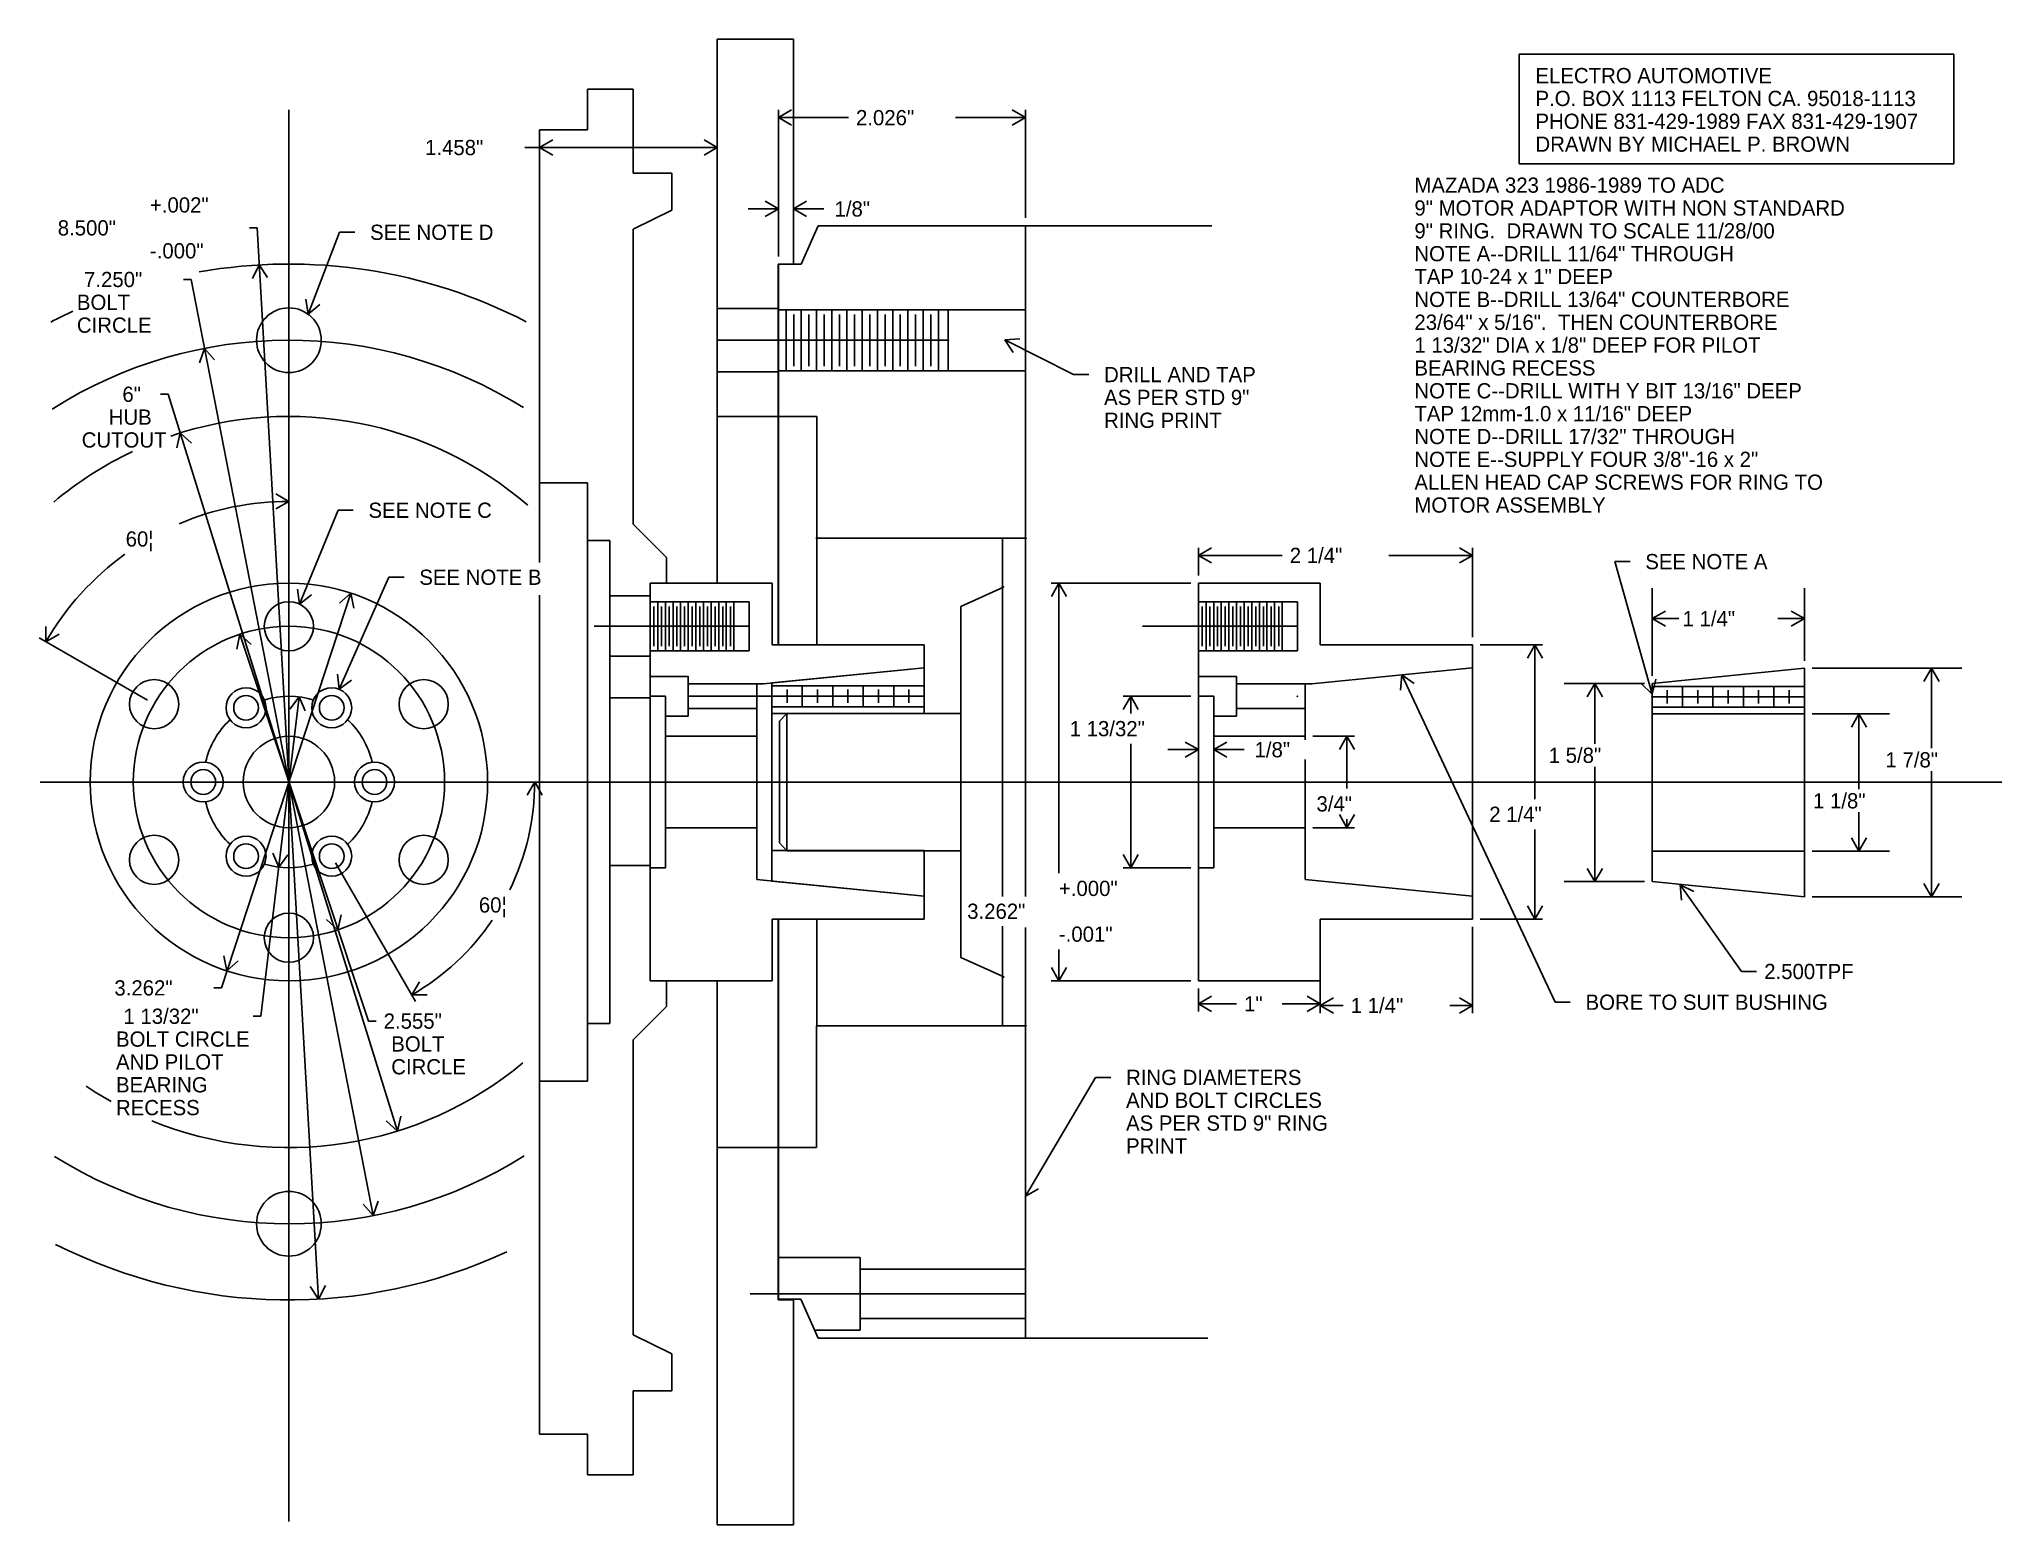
# Model space of a CAD drawing. Extents: x 0.9 to 17, y 0.4 to 12.6.
import ezdxf

# ---------------------------------------------------------------- set-up
doc = ezdxf.new("R2010")
doc.units = 0

msp = doc.modelspace()

# ---------------------------------------------------------------- linework, layer by layer
at = {"layer": 'ADC9', "color": 7, "linetype": 'CONTINUOUS'}
for p, q in [((8.982107, 6.475505), (8.982107, 11.040505)), ((8.982107, 11.040505), (10.512015, 11.040505)), ((8.79543, 5.53683), (8.79543, 8.475501)), ((8.986555, 8.475501), (8.795555, 8.475501)), ((8.45343, 7.915505), (8.802187, 8.074534)), ((8.45343, 6.475505), (8.45343, 7.915505)), ((7.025418, 7.036795), (6.96543, 6.975505)), ((6.96543, 6.475505), (6.96543, 6.975505)), ((7.025418, 7.036795), (8.45343, 7.036795)), ((7.025418, 6.474295), (7.025418, 7.036795)), ((6.96543, 6.475505), (6.96543, 5.975575)), ((7.025418, 6.474295), (7.025418, 5.911795)), ((8.45343, 6.475505), (8.45343, 5.035506)), ((8.982107, 5.53683), (8.982107, 6.475505)), ((6.96543, 5.975575), (7.025418, 5.911795)), ((7.025418, 5.911795), (8.45343, 5.911795)), ((8.79543, 5.293584), (8.79543, 4.47551)), ((8.982107, 5.282527), (8.982107, 1.910506)), ((8.45343, 5.035506), (8.805374, 4.876536)), ((8.98643, 4.47551), (8.79543, 4.47551)), ((8.982107, 1.910506), (10.480238, 1.910506))]:
    msp.add_line(p, q, dxfattribs=at)
at = {"layer": 'ADC9', "color": 7}
for p in [(8.986555, 8.475501), (8.802187, 8.074534), (7.025418, 7.036795), (6.96543, 6.475505), (6.96543, 6.475505), (6.96543, 6.475505), (7.025418, 6.474295), (8.45343, 6.475505), (8.45343, 6.475505), (8.45343, 6.475505), (8.79543, 6.475505), (8.79543, 6.475505), (8.982107, 6.475505), (8.982107, 6.475505), (8.982107, 6.475505), (7.025418, 5.911795), (8.805374, 4.876536), (8.98643, 4.47551)]:
    msp.add_point(p, dxfattribs=at)
at = {"layer": 'BUSHING', "color": 7, "linetype": 'CONTINUOUS'}
for p, q in [((14.126419, 7.346051), (14.126419, 8.065826)), ((15.376418, 7.471051), (15.376418, 8.065826)), ((14.126419, 7.815826), (14.234673, 7.878326)), ((14.126419, 7.815826), (14.234673, 7.753326)), ((14.126419, 7.815826), (14.344733, 7.815826)), ((15.158105, 7.815826), (15.376418, 7.815826)), ((15.376418, 7.815826), (15.268165, 7.878326)), ((15.376418, 7.815826), (15.268165, 7.753326)), ((6.90243, 7.288005), (8.15243, 7.413005)), ((8.15243, 7.037997), (8.15243, 7.413005)), ((6.90243, 7.288005), (6.90243, 6.475505)), ((6.90243, 7.264563), (8.15243, 7.264563)), ((7.151289, 7.179534), (7.151289, 7.265919)), ((7.401289, 7.179534), (7.401289, 7.265919)), ((7.651289, 7.179534), (7.651289, 7.265919)), ((7.901289, 7.179534), (7.901289, 7.265919)), ((14.063919, 7.283551), (13.405321, 7.283551)), ((13.655321, 7.283551), (13.592821, 7.175298)), ((13.655321, 7.283551), (13.717821, 7.175298)), ((13.655321, 6.789453), (13.655321, 7.283551)), ((14.126419, 7.283551), (15.376418, 7.408551)), ((14.126419, 7.283551), (14.126419, 6.471051)), ((14.126419, 7.26011), (15.376418, 7.26011)), ((14.375279, 7.17508), (14.375279, 7.261466)), ((14.625279, 7.17508), (14.625279, 7.261466)), ((14.875279, 7.17508), (14.875279, 7.261466)), ((15.125278, 7.17508), (15.125278, 7.261466)), ((15.376418, 6.471051), (15.376418, 7.408551)), ((15.438918, 7.408551), (16.669032, 7.408551)), ((16.419032, 7.408551), (16.356532, 7.300298)), ((16.419032, 7.408551), (16.481532, 7.300298)), ((16.419032, 6.751982), (16.419032, 7.408551)), ((8.15243, 7.179534), (6.215258, 7.179534)), ((6.90243, 7.092663), (8.15243, 7.092663)), ((7.026289, 7.179534), (7.026289, 7.234233)), ((7.026289, 7.179534), (7.026289, 7.124833)), ((7.151289, 7.179534), (7.151289, 7.093146)), ((7.276289, 7.179534), (7.276289, 7.234233)), ((7.276289, 7.179534), (7.276289, 7.124833)), ((7.401289, 7.179534), (7.401289, 7.093146)), ((7.526289, 7.179534), (7.526289, 7.234233)), ((7.526289, 7.179534), (7.526289, 7.124833)), ((7.651289, 7.179534), (7.651289, 7.093146)), ((7.776289, 7.179534), (7.776289, 7.234233)), ((7.776289, 7.179534), (7.776289, 7.124833)), ((7.901289, 7.179534), (7.901289, 7.093146)), ((8.026289, 7.179534), (8.026289, 7.234233)), ((8.026289, 7.179534), (8.026289, 7.124833)), ((14.125279, 7.17508), (15.376418, 7.17508)), ((14.126419, 7.08821), (15.376418, 7.08821)), ((14.250279, 7.17508), (14.250279, 7.229779)), ((14.250279, 7.17508), (14.250279, 7.120379)), ((14.375279, 7.17508), (14.375279, 7.088692)), ((14.500279, 7.17508), (14.500279, 7.229779)), ((14.500279, 7.17508), (14.500279, 7.120379)), ((14.625279, 7.17508), (14.625279, 7.088692)), ((14.750279, 7.17508), (14.750279, 7.229779)), ((14.750279, 7.17508), (14.750279, 7.120379)), ((14.875279, 7.17508), (14.875279, 7.088692)), ((15.000278, 7.17508), (15.000278, 7.229779)), ((15.000278, 7.17508), (15.000278, 7.120379)), ((15.125278, 7.17508), (15.125278, 7.088692)), ((15.250278, 7.17508), (15.250278, 7.229779)), ((15.250278, 7.17508), (15.250278, 7.120379)), ((6.90243, 7.037997), (8.15243, 7.037997)), ((14.126419, 7.033543), (15.376418, 7.033543)), ((15.438918, 7.033543), (16.073974, 7.033543)), ((15.823974, 7.033543), (15.761474, 6.92529)), ((15.823974, 7.033543), (15.886474, 6.92529)), ((15.823974, 6.415789), (15.823974, 7.033543)), ((6.90243, 6.475505), (6.90243, 5.663005)), ((13.655321, 5.658551), (13.655321, 6.600904)), ((14.126419, 6.471051), (14.126419, 5.658551)), ((15.376418, 6.471051), (15.376418, 5.533551)), ((16.419032, 5.533551), (16.419032, 6.563666)), ((15.823974, 5.90856), (15.823974, 6.227473)), ((15.823974, 5.90856), (15.761474, 6.016814)), ((15.823974, 5.90856), (15.886474, 6.016814)), ((6.904936, 5.913014), (8.15243, 5.913014)), ((8.15243, 5.913014), (8.15243, 5.538005)), ((14.128926, 5.90856), (15.376418, 5.90856)), ((15.438918, 5.90856), (16.073974, 5.90856)), ((6.90243, 5.663005), (8.15243, 5.538005)), ((14.063919, 5.658551), (13.405321, 5.658551)), ((13.655321, 5.658551), (13.592821, 5.766804)), ((13.655321, 5.658551), (13.717821, 5.766804)), ((14.126419, 5.658551), (15.376418, 5.533551)), ((16.419032, 5.533551), (16.356532, 5.641804)), ((16.419032, 5.533551), (16.481532, 5.641804)), ((14.356167, 5.630564), (14.469729, 5.578327)), ((14.356167, 5.630564), (14.367709, 5.506098)), ((14.356167, 5.630564), (14.858658, 4.920823)), ((15.438918, 5.533551), (16.669032, 5.533551)), ((14.858658, 4.920823), (14.983658, 4.920823))]:
    msp.add_line(p, q, dxfattribs=at)
at = {"layer": 'BUSHING', "color": 7}
for p in [(6.901289, 7.179534), (7.026289, 7.179534), (7.151289, 7.179534), (7.151289, 7.179534), (7.276289, 7.179534), (7.276289, 7.179534), (7.401289, 7.179534), (7.401289, 7.179534), (7.401289, 7.179534), (7.526289, 7.179534), (7.651289, 7.179534), (7.651289, 7.179534), (7.776289, 7.179534), (7.901289, 7.179534), (7.901289, 7.179534), (8.026289, 7.179534), (8.02775, 7.178614), (8.02775, 7.178614), (8.027758, 7.178614), (8.027758, 7.178614), (14.125279, 7.17508), (14.250279, 7.17508), (14.375279, 7.17508), (14.375279, 7.17508), (14.500279, 7.17508), (14.500279, 7.17508), (14.625279, 7.17508), (14.625279, 7.17508), (14.625279, 7.17508), (14.750279, 7.17508), (14.875279, 7.17508), (14.875279, 7.17508), (15.000278, 7.17508), (15.125278, 7.17508), (15.125278, 7.17508), (15.250278, 7.17508), (15.251739, 7.174161), (15.251739, 7.174161), (15.251746, 7.174161), (15.251746, 7.174161), (6.96543, 6.475505), (14.126419, 6.471051), (14.126419, 6.471051), (14.126419, 6.471051)]:
    msp.add_point(p, dxfattribs=at)
at = {"layer": 'CNTRLINE', "color": 7, "linetype": 'CONTINUOUS'}
for p, q in [((2.937542, 11.991479), (2.937542, 0.406312)), ((0.895727, 6.475505), (16.995727, 6.475505))]:
    msp.add_line(p, q, dxfattribs=at)
at = {"layer": 'DIMEN', "color": 7, "linetype": 'CONTINUOUS'}
for p, q in [((6.453728, 12.507092), (6.453728, 11.619263)), ((13.035944, 12.447076), (16.602397, 12.447076)), ((13.035944, 11.547089), (13.035944, 12.447076)), ((16.602397, 12.447076), (16.602397, 11.547089)), ((6.955727, 10.788503), (6.955727, 11.990151)), ((6.955727, 11.927151), (7.06398, 11.989651)), ((6.955727, 11.927151), (7.06398, 11.864651)), ((6.955727, 11.927151), (7.529548, 11.927151)), ((8.408286, 11.927151), (8.982107, 11.927151)), ((8.982107, 11.927151), (8.873854, 11.989651)), ((8.982107, 11.927151), (8.873854, 11.864651)), ((8.982107, 11.103505), (8.982107, 11.990151)), ((4.995727, 11.765007), (4.995727, 11.619263)), ((4.874043, 11.682263), (6.453728, 11.682263)), ((4.995727, 11.682263), (5.103981, 11.744763)), ((4.995727, 11.682263), (5.103981, 11.619763)), ((6.453728, 11.682263), (6.345475, 11.744763)), ((6.453728, 11.682263), (6.345475, 11.619763)), ((16.602397, 11.547089), (13.035944, 11.547089)), ((6.955727, 11.17833), (6.705727, 11.17833)), ((6.955727, 11.17833), (6.847474, 11.24083)), ((6.955727, 11.17833), (6.847474, 11.11583)), ((6.955727, 10.788503), (6.955727, 11.24133)), ((7.078726, 10.788507), (7.078726, 11.24133)), ((7.078726, 11.17833), (7.186979, 11.24083)), ((7.078726, 11.17833), (7.186979, 11.11583)), ((7.078726, 11.17833), (7.328726, 11.17833)), ((2.676209, 11.023015), (2.613209, 11.023015)), ((3.181373, 2.232498), (2.676209, 11.023015)), ((3.095384, 10.314114), (3.353906, 10.98613)), ((3.353906, 10.98613), (3.478906, 10.98613)), ((2.693708, 10.718503), (2.637522, 10.606843)), ((2.693708, 10.718503), (2.762316, 10.614014)), ((2.135658, 10.599375), (2.072658, 10.599375)), ((3.62946, 2.917152), (2.135658, 10.599375)), ((3.095384, 10.314114), (3.07592, 10.437589)), ((3.095384, 10.314114), (3.192585, 10.392709)), ((2.245623, 10.033857), (2.204935, 9.915665)), ((2.245623, 10.033857), (2.327636, 9.939524)), ((8.812813, 10.104519), (8.937619, 10.11149)), ((8.812813, 10.104519), (8.881253, 9.99992)), ((8.812813, 10.104519), (9.378285, 9.818844)), ((9.378285, 9.818844), (9.503285, 9.818844)), ((1.947427, 9.65727), (1.884427, 9.65727)), ((3.828932, 3.610994), (1.947427, 9.65727)), ((2.046151, 9.340015), (2.018639, 9.218081)), ((2.046151, 9.340015), (2.137994, 9.255222)), ((2.937541, 8.778367), (2.829288, 8.840867)), ((2.937541, 8.778367), (2.829288, 8.715867)), ((2.937542, 7.816005), (2.937542, 8.841367)), ((3.025062, 7.935061), (3.34087, 8.705577)), ((3.34087, 8.705577), (3.46587, 8.705577)), ((10.402756, 8.169505), (10.402756, 8.398056)), ((10.402756, 8.335056), (10.511009, 8.397556)), ((12.652756, 8.335056), (12.544503, 8.397556)), ((12.652756, 7.663507), (12.652756, 8.398056)), ((10.402756, 8.335056), (10.511009, 8.272556)), ((10.402756, 8.335056), (11.089735, 8.335056)), ((11.965777, 8.335056), (12.652756, 8.335056)), ((12.652756, 8.335056), (12.544503, 8.272556)), ((14.126419, 7.197368), (13.820038, 8.283866)), ((13.820038, 8.283866), (13.945038, 8.283866)), ((3.025062, 7.935061), (3.008286, 8.05893)), ((3.350982, 7.236172), (3.758009, 8.15556)), ((3.758009, 8.15556), (3.883009, 8.15556)), ((10.339756, 8.106505), (9.19476, 8.106505)), ((9.25776, 8.106505), (9.19526, 7.998252)), ((9.25776, 8.106505), (9.32026, 7.998252)), ((9.25776, 5.72824), (9.25776, 8.106505)), ((3.445805, 8.025289), (2.383583, 4.786388)), ((3.025062, 7.935061), (3.123948, 8.011524)), ((3.445805, 8.025289), (3.352683, 7.941903)), ((3.445805, 8.025289), (3.471458, 7.902949)), ((0.943204, 7.62694), (0.943204, 7.75194)), ((1.776635, 7.145755), (0.888644, 7.65844)), ((0.943204, 7.62694), (1.051457, 7.68944)), ((2.534488, 7.687756), (2.509334, 7.565313)), ((2.534488, 7.687756), (2.62795, 7.604751)), ((2.534488, 7.687756), (3.589764, 4.513839)), ((12.715756, 7.600507), (13.227657, 7.600507)), ((13.164657, 7.600507), (13.102157, 7.492253)), ((13.164657, 7.600507), (13.227157, 7.492253)), ((13.164657, 6.335627), (13.164657, 7.600507)), ((3.350982, 7.236172), (3.337655, 7.36046)), ((3.350982, 7.236172), (3.451955, 7.309858)), ((12.07116, 7.354846), (12.060498, 7.230301)), ((12.07116, 7.354846), (12.173687, 7.28334)), ((12.07116, 7.354846), (13.32989, 4.668599)), ((14.126419, 7.197368), (14.036885, 7.284595)), ((14.126419, 7.197368), (14.157193, 7.318521)), ((3.02139, 7.173472), (2.706662, 4.55365)), ((3.02139, 7.173472), (2.946424, 7.073446)), ((3.02139, 7.173472), (3.070532, 7.058537)), ((10.339756, 7.178506), (9.783496, 7.178506)), ((9.846496, 7.178506), (9.783996, 7.070252)), ((9.846496, 7.178506), (9.908996, 7.070252)), ((9.846496, 7.038464), (9.846496, 7.178506)), ((10.402756, 7.115506), (10.402756, 6.678044)), ((10.527756, 7.115506), (10.527756, 6.678044)), ((9.846496, 5.772505), (9.846496, 6.788291)), ((10.402756, 6.741044), (10.294503, 6.803544)), ((10.527756, 6.741044), (10.636009, 6.803544)), ((11.340756, 6.850507), (11.684544, 6.850507)), ((11.621544, 6.850507), (11.559044, 6.742253)), ((11.621544, 6.850507), (11.684044, 6.742253)), ((11.621544, 6.42136), (11.621544, 6.850507)), ((10.402756, 6.741044), (10.152756, 6.741044)), ((10.402756, 6.741044), (10.294503, 6.678544)), ((10.527756, 6.741044), (10.636009, 6.678544)), ((10.527756, 6.741044), (10.777756, 6.741044)), ((3.703542, 6.475505), (5.018063, 6.475512)), ((4.955063, 6.475512), (4.892563, 6.367259)), ((4.955063, 6.475512), (5.017563, 6.367259)), ((11.621544, 6.100507), (11.559044, 6.20876)), ((11.621544, 6.100507), (11.684044, 6.20876)), ((11.621544, 6.100507), (11.621544, 6.171215)), ((11.340756, 6.100507), (11.684544, 6.100507)), ((13.164657, 5.350507), (13.164657, 6.085454)), ((2.85369, 5.777522), (2.804548, 5.892457)), ((2.85369, 5.777522), (2.928656, 5.877548)), ((3.320543, 5.812129), (3.97781, 4.67372)), ((9.846496, 5.772505), (9.783996, 5.880759)), ((9.846496, 5.772505), (9.908996, 5.880759)), ((10.339756, 5.772505), (9.783496, 5.772505)), ((3.340596, 5.263253), (3.247134, 5.346258)), ((3.340596, 5.263253), (3.36575, 5.385696)), ((12.715756, 5.350507), (13.227657, 5.350507)), ((13.164657, 5.350507), (13.102157, 5.45876)), ((13.164657, 5.350507), (13.227157, 5.45876)), ((11.402756, 5.287507), (11.402756, 4.578455)), ((12.652756, 5.287505), (12.652756, 4.578455)), ((2.429278, 4.92572), (2.403625, 5.04806)), ((2.429278, 4.92572), (2.522401, 5.009106)), ((9.25776, 4.844506), (9.25776, 5.102174)), ((3.946309, 4.72828), (4.008809, 4.836533)), ((10.339756, 4.844506), (9.19476, 4.844506)), ((9.25776, 4.844506), (9.19526, 4.952759)), ((9.25776, 4.844506), (9.32026, 4.952759)), ((2.383583, 4.786388), (2.320583, 4.786388)), ((3.946309, 4.72828), (4.071309, 4.72828)), ((10.402756, 4.781506), (10.402756, 4.592341)), ((10.402756, 4.655341), (10.511009, 4.717841)), ((11.402756, 4.655341), (11.294503, 4.717841)), ((11.402756, 4.781506), (11.402756, 4.592341)), ((11.402756, 4.641455), (11.511009, 4.703955)), ((12.652756, 4.641455), (12.544503, 4.703955)), ((2.706662, 4.55365), (2.643662, 4.55365)), ((3.589764, 4.513839), (3.652764, 4.513839)), ((10.402756, 4.655341), (10.511009, 4.592841)), ((10.402756, 4.655341), (10.715111, 4.655341)), ((11.090401, 4.655341), (11.402756, 4.655341)), ((11.402756, 4.655341), (11.294503, 4.592841)), ((11.402756, 4.641455), (11.511009, 4.578955)), ((11.402756, 4.641455), (11.58982, 4.641455)), ((12.465692, 4.641455), (12.652756, 4.641455)), ((12.652756, 4.641455), (12.544503, 4.578955)), ((13.32989, 4.668599), (13.45489, 4.668599)), ((8.982107, 3.07589), (9.558621, 4.051857)), ((9.558621, 4.051857), (9.683621, 4.051857)), ((3.828932, 3.610994), (3.856444, 3.732929)), ((3.828932, 3.610994), (3.737089, 3.695787)), ((8.982107, 3.07589), (8.983353, 3.200884)), ((8.982107, 3.07589), (9.090978, 3.137309)), ((3.62946, 2.917152), (3.547446, 3.011485)), ((3.62946, 2.917152), (3.670148, 3.035345)), ((3.181373, 2.232498), (3.112766, 2.336988)), ((3.181373, 2.232498), (3.23756, 2.344159))]:
    msp.add_line(p, q, dxfattribs=at)
for radius, start, end in [(2.302866, 90, 113.025804), (2.302866, 125.742702, 149.99983), (2.017522, 334.028295, 360.000311), (2.017522, 300.000247, 325.801319)]:
    msp.add_arc((2.937541, 6.475501), radius, start, end, dxfattribs=at)
at = {"layer": 'HUB', "color": 7, "linetype": 'CONTINUOUS'}
for p, q in [((5.902758, 8.106505), (5.902758, 4.844506)), ((5.902758, 8.106505), (6.902756, 8.106505)), ((6.902756, 7.600507), (6.902756, 8.106505)), ((10.402756, 8.106505), (10.402756, 4.844506)), ((10.402756, 8.106505), (11.402756, 8.106505)), ((11.402756, 7.600507), (11.402756, 8.106505)), ((5.902758, 7.955004), (6.715758, 7.955004)), ((5.933758, 7.916463), (5.933758, 7.589547)), ((5.965258, 7.955004), (5.965258, 7.551005)), ((5.996508, 7.916463), (5.996508, 7.589547)), ((6.027758, 7.955004), (6.027758, 7.551005)), ((6.059258, 7.916463), (6.059258, 7.589547)), ((6.090258, 7.955004), (6.090258, 7.551005)), ((6.122008, 7.916463), (6.122008, 7.589547)), ((6.152758, 7.955004), (6.152758, 7.551005)), ((6.184758, 7.916463), (6.184758, 7.589547)), ((6.215258, 7.955004), (6.215258, 7.551005)), ((6.247507, 7.916463), (6.247507, 7.589547)), ((6.277758, 7.955004), (6.277758, 7.551005)), ((6.310257, 7.916463), (6.310257, 7.589547)), ((6.340258, 7.955004), (6.340258, 7.551005)), ((6.373007, 7.916463), (6.373007, 7.589547)), ((6.402758, 7.955004), (6.402758, 7.551005)), ((6.435757, 7.916463), (6.435757, 7.589547)), ((6.465258, 7.955004), (6.465258, 7.551005)), ((6.498507, 7.916463), (6.498507, 7.589547)), ((6.527758, 7.955004), (6.527758, 7.551005)), ((6.561257, 7.916463), (6.561257, 7.589547)), ((6.590258, 7.955004), (6.590258, 7.551005)), ((6.715758, 7.955004), (6.715758, 7.551005)), ((10.402756, 7.955004), (11.215756, 7.955004)), ((10.433756, 7.916463), (10.433756, 7.589547)), ((10.465256, 7.955004), (10.465256, 7.551005)), ((10.496506, 7.916463), (10.496506, 7.589547)), ((10.527756, 7.955004), (10.527756, 7.551005)), ((10.559256, 7.916463), (10.559256, 7.589547)), ((10.590256, 7.955004), (10.590256, 7.551005)), ((10.622006, 7.916463), (10.622006, 7.589547)), ((10.652756, 7.955004), (10.652756, 7.551005)), ((10.684756, 7.916463), (10.684756, 7.589547)), ((10.715256, 7.955004), (10.715256, 7.551005)), ((10.747505, 7.916463), (10.747505, 7.589547)), ((10.777756, 7.955004), (10.777756, 7.551005)), ((10.810255, 7.916463), (10.810255, 7.589547)), ((10.840256, 7.955004), (10.840256, 7.551005)), ((10.873005, 7.916463), (10.873005, 7.589547)), ((10.902756, 7.955004), (10.902756, 7.551005)), ((10.935755, 7.916463), (10.935755, 7.589547)), ((10.965256, 7.955004), (10.965256, 7.551005)), ((10.998505, 7.916463), (10.998505, 7.589547)), ((11.027756, 7.955004), (11.027756, 7.551005)), ((11.061255, 7.916463), (11.061255, 7.589547)), ((11.090256, 7.955004), (11.090256, 7.551005)), ((11.215756, 7.955004), (11.215756, 7.551005)), ((6.715758, 7.753005), (5.443079, 7.753005)), ((11.215756, 7.753005), (9.943077, 7.753005)), ((8.152756, 7.600507), (6.902756, 7.600507)), ((8.152756, 7.413005), (8.152756, 7.600507)), ((12.652756, 7.600507), (11.402756, 7.600507)), ((12.652756, 7.413005), (12.652756, 7.600507)), ((6.715758, 7.551005), (5.902344, 7.551005)), ((6.833489, 7.281079), (8.152756, 7.413005)), ((11.215756, 7.551005), (10.402342, 7.551005)), ((11.333489, 7.281079), (12.652756, 7.413005)), ((12.652756, 7.413005), (12.652756, 5.538005)), ((6.215258, 7.342507), (5.902758, 7.342507)), ((6.215258, 7.343529), (6.215258, 7.015528)), ((6.215258, 7.281079), (6.833489, 7.281079)), ((6.777756, 5.675505), (6.777756, 7.281079)), ((10.715256, 7.342507), (10.402756, 7.342507)), ((10.715256, 7.343529), (10.715256, 7.015528)), ((10.715256, 7.281079), (11.333489, 7.281079)), ((11.277756, 6.821736), (11.277756, 7.281079)), ((5.902758, 7.178506), (6.027758, 7.178506)), ((6.027758, 7.178506), (6.027758, 5.772505)), ((10.402756, 7.178506), (10.527756, 7.178506)), ((10.527756, 7.178506), (10.527756, 5.772505)), ((6.027758, 7.014506), (6.215258, 7.014506)), ((6.215258, 7.077979), (6.777756, 7.077979)), ((10.527756, 7.014506), (10.715256, 7.014506)), ((10.715256, 7.077979), (11.277756, 7.077979)), ((6.777756, 6.850507), (6.027758, 6.850507)), ((11.277756, 6.850507), (10.527756, 6.850507)), ((11.277756, 6.660351), (11.277756, 5.675505)), ((6.777756, 6.100507), (6.027758, 6.100507)), ((11.277756, 6.100507), (10.527756, 6.100507)), ((6.027758, 5.772505), (5.902758, 5.772505)), ((6.777756, 5.675505), (8.152756, 5.538005)), ((10.527756, 5.772505), (10.402756, 5.772505)), ((11.277756, 5.675505), (12.652756, 5.538005)), ((8.152756, 5.538005), (8.152756, 5.350505)), ((12.652756, 5.538005), (12.652756, 5.350505)), ((6.902756, 5.350507), (6.902756, 4.844506)), ((8.152756, 5.350507), (6.902756, 5.350507)), ((11.402756, 5.350507), (11.402756, 4.844506)), ((12.652756, 5.350507), (11.402756, 5.350507)), ((5.902758, 4.844506), (6.902756, 4.844506)), ((10.402756, 4.844506), (11.402756, 4.844506))]:
    msp.add_line(p, q, dxfattribs=at)
for centre, radius in [((2.937542, 6.475505), 1.631001), ((2.937542, 7.753005), 0.202), ((2.937542, 6.475505), 1.2775), ((1.831194, 7.114255), 0.201999), ((2.586041, 7.084321), 0.164), ((3.289041, 7.084321), 0.163999), ((4.04389, 7.114255), 0.201999), ((2.586041, 7.084321), 0.101551), ((3.289041, 7.084321), 0.101551), ((2.937542, 6.475505), 0.375), ((2.234542, 6.475505), 0.164), ((3.640542, 6.475505), 0.164), ((2.234542, 6.475505), 0.101551), ((3.640542, 6.475505), 0.101551), ((1.831194, 5.836755), 0.201999), ((2.586042, 5.866688), 0.163999), ((2.586042, 5.866688), 0.101551), ((3.289042, 5.866688), 0.163998), ((3.289042, 5.866688), 0.101551), ((4.04389, 5.836755), 0.201999), ((2.937542, 5.198004), 0.202)]:
    msp.add_circle(centre, radius, dxfattribs=at)
for centre, radius, start, end in [((2.937542, 6.475521), 0.702983, 72.962975, 106.268891), ((2.937549, 6.4755), 0.703008, 133.490743, 166.557953), ((2.937545, 6.475505), 0.702997, 13.424771, 46.532655), ((2.937558, 6.475512), 0.703017, 193.43599, 226.591008), ((2.93755, 6.475498), 0.70299, 313.420724, 346.603628), ((2.93754, 6.475496), 0.702993, 253.316378, 286.7792)]:
    msp.add_arc(centre, radius, start, end, dxfattribs=at)
at = {"layer": 'HUB', "color": 7}
for p in [(11.214112, 7.179528), (2.937542, 6.475505), (10.402756, 6.475505)]:
    msp.add_point(p, dxfattribs=at)
at = {"layer": 'PARTS', "color": 7, "linetype": 'CONTINUOUS'}
for p, q in [((5.763728, 12.160508), (5.388728, 12.160508)), ((5.388728, 11.828007), (5.388728, 12.160508)), ((5.763728, 11.472508), (5.763728, 12.160508)), ((4.995727, 11.828007), (5.388728, 11.828007)), ((4.995727, 8.276295), (4.995727, 11.828007)), ((6.080727, 11.472508), (5.763728, 11.472508)), ((6.080727, 11.166508), (6.080727, 11.472508)), ((6.080727, 11.166508), (5.763727, 11.013009)), ((5.763728, 11.013009), (5.763728, 8.590504)), ((4.995727, 8.930505), (5.388728, 8.930505)), ((5.388728, 8.930505), (5.388728, 4.020505)), ((6.037728, 8.316504), (5.763727, 8.590504)), ((5.388728, 8.456506), (5.570728, 8.456506)), ((5.570728, 8.456506), (5.570728, 4.494506)), ((6.037728, 8.316504), (6.037728, 8.107505)), ((5.901758, 8.107505), (5.901758, 4.843505)), ((5.901758, 8.107505), (6.037728, 8.107505)), ((4.995727, 8.007996), (4.995727, 1.123007)), ((5.901758, 8.003878), (5.570728, 8.003878)), ((5.901758, 7.508877), (5.570728, 7.508877)), ((5.901758, 7.167378), (5.570728, 7.167378)), ((5.901758, 5.789378), (5.570728, 5.789378)), ((5.901758, 4.843505), (6.037728, 4.843505)), ((6.037728, 4.634505), (6.037728, 4.843505)), ((6.037728, 4.634505), (5.763728, 4.360505)), ((5.570728, 4.494506), (5.385354, 4.494506)), ((5.763728, 1.938005), (5.763728, 4.360505)), ((5.388728, 4.020505), (4.991331, 4.020505)), ((6.08153, 1.784505), (5.763728, 1.938005)), ((6.080727, 1.784505), (6.080727, 1.478506)), ((6.080727, 1.478506), (5.763728, 1.478506)), ((5.763728, 1.478506), (5.763728, 0.790507)), ((4.995727, 1.123007), (5.388728, 1.123007)), ((5.388728, 1.123007), (5.388728, 0.790507)), ((5.388728, 0.790507), (5.763728, 0.790507))]:
    msp.add_line(p, q, dxfattribs=at)
at = {"layer": 'PLATE', "color": 7, "linetype": 'CONTINUOUS'}
for p, q in [((6.453728, 12.570092), (6.453728, 8.106505)), ((6.453728, 12.570092), (7.078726, 12.570092)), ((7.078726, 10.725507), (7.078726, 12.570092)), ((7.078726, 10.725507), (6.953726, 10.725507)), ((6.953726, 7.600507), (6.953726, 10.725507)), ((6.953726, 10.361006), (6.453728, 10.361006)), ((6.953726, 9.840007), (6.453728, 9.840007)), ((6.953726, 9.475507), (6.453728, 9.475507)), ((6.953726, 5.350507), (6.953726, 2.225506)), ((6.453728, 4.844506), (6.453728, 0.380923)), ((6.953726, 3.475507), (6.453728, 3.475507)), ((6.953726, 2.225506), (7.079605, 2.225506)), ((7.078726, 2.225506), (7.078726, 0.380924)), ((6.453728, 0.380923), (7.078726, 0.380923))]:
    msp.add_line(p, q, dxfattribs=at)
for centre in [(2.937542, 10.100505), (2.937542, 2.850505)]:
    msp.add_circle(centre, 0.2656, dxfattribs=at)
for centre, radius, start, end in [((2.937546, 6.475509), 4.249994, 62.710217, 99.969523), ((2.938491, 6.473602), 4.252126, 114.645686, 117.36248), ((2.937541, 6.475503), 3.625001, 57.923699, 122.409016), ((2.937541, 6.475501), 3.000004, 49.189621, 108.857998), ((2.93757, 6.475464), 3.000049, 115.346068, 130.025393), ((2.937542, 6.475503), 2.999997, 247.956015, 309.803037), ((2.936725, 6.474152), 2.99842, 236.305924, 240.882217), ((2.937541, 6.475501), 3.624996, 237.947985, 302.166017), ((2.937542, 6.475517), 4.250011, 243.222925, 294.878975)]:
    msp.add_arc(centre, radius, start, end, dxfattribs=at)
at = {"layer": 'PLATE', "color": 7}
for p in [(2.937542, 10.100505), (2.937542, 6.475505), (2.937542, 6.475505), (2.937542, 6.475505), (2.937542, 2.850505)]:
    msp.add_point(p, dxfattribs=at)
at = {"layer": 'RING', "color": 7, "linetype": 'CONTINUOUS'}
for p, q in [((7.143227, 10.725503), (7.280239, 11.040505)), ((7.280239, 11.040505), (8.982107, 11.040505)), ((6.955727, 10.725503), (7.143227, 10.725503)), ((6.955727, 10.725503), (6.955727, 7.600507)), ((6.955309, 10.350505), (8.982107, 10.350505)), ((7.018223, 10.099862), (7.018223, 10.35044)), ((7.080715, 10.099862), (7.080715, 10.310862)), ((7.143206, 10.099862), (7.143206, 10.35044)), ((7.205698, 10.099862), (7.205698, 10.310862)), ((7.268189, 10.099862), (7.268189, 10.35044)), ((7.330681, 10.099862), (7.330681, 10.310862)), ((7.393172, 10.099862), (7.393172, 10.35044)), ((7.455664, 10.099862), (7.455664, 10.310862)), ((7.518154, 10.099862), (7.518154, 10.35044)), ((7.580647, 10.099862), (7.580647, 10.310862)), ((7.643137, 10.099862), (7.643137, 10.35044)), ((7.70563, 10.099862), (7.70563, 10.310862)), ((7.76812, 10.099862), (7.76812, 10.35044)), ((7.830612, 10.099862), (7.830612, 10.310862)), ((7.893103, 10.099862), (7.893103, 10.35044)), ((7.955595, 10.099862), (7.955595, 10.310862)), ((8.018086, 10.099862), (8.018086, 10.35044)), ((8.080578, 10.099862), (8.080578, 10.310862)), ((8.143069, 10.099862), (8.143069, 10.35044)), ((8.205561, 10.099862), (8.205561, 10.310862)), ((8.268051, 10.099862), (8.268051, 10.35044)), ((8.34906, 10.350505), (8.34906, 9.850505)), ((8.348845, 10.100503), (6.460905, 10.100503)), ((7.018223, 10.099862), (7.018223, 9.857997)), ((7.080715, 10.098801), (7.080715, 9.887801)), ((7.143206, 10.099862), (7.143206, 9.857997)), ((7.205698, 10.098801), (7.205698, 9.887801)), ((7.268189, 10.099862), (7.268189, 9.857997)), ((7.330681, 10.098801), (7.330681, 9.887801)), ((7.393172, 10.099862), (7.393172, 9.857997)), ((7.455664, 10.098801), (7.455664, 9.887801)), ((7.518154, 10.099862), (7.518154, 9.857997)), ((7.580647, 10.098801), (7.580647, 9.887801)), ((7.643137, 10.099862), (7.643137, 9.857997)), ((7.70563, 10.098801), (7.70563, 9.887801)), ((7.76812, 10.099862), (7.76812, 9.857997)), ((7.830612, 10.098801), (7.830612, 9.887801)), ((7.893103, 10.099862), (7.893103, 9.857997)), ((7.955595, 10.098801), (7.955595, 9.887801)), ((8.018086, 10.099862), (8.018086, 9.857997)), ((8.080578, 10.098801), (8.080578, 9.887801)), ((8.143069, 10.099862), (8.143069, 9.857997)), ((8.205561, 10.098801), (8.205561, 9.887801)), ((8.268051, 10.099862), (8.268051, 9.857997)), ((6.955199, 9.850505), (8.982107, 9.850505)), ((6.957833, 9.475505), (7.270333, 9.475505)), ((7.270333, 9.475505), (7.270333, 8.475505)), ((7.263233, 8.475505), (8.79543, 8.475505)), ((7.270333, 7.600507), (7.270333, 8.475505)), ((6.955727, 5.350507), (6.955727, 2.225505)), ((7.270333, 4.475505), (7.270333, 5.350507)), ((7.264349, 4.475505), (8.79543, 4.475505)), ((7.267739, 3.475505), (7.267739, 4.475505)), ((6.955239, 3.475505), (7.267739, 3.475505)), ((7.627598, 2.572512), (6.953797, 2.572512)), ((7.626587, 2.478505), (8.982107, 2.478505)), ((7.627598, 1.978512), (7.627598, 2.572512)), ((6.724024, 2.275505), (8.982107, 2.275505)), ((6.955727, 2.233214), (7.138226, 2.233214)), ((7.138226, 2.233214), (7.281386, 1.910505)), ((7.252598, 1.978512), (7.627598, 1.978512)), ((7.626587, 2.072507), (8.982107, 2.072507)), ((7.281386, 1.910505), (8.982107, 1.910505))]:
    msp.add_line(p, q, dxfattribs=at)
at = {"layer": 'RING', "color": 7}
for p in [(6.955309, 10.350505), (6.955727, 10.100503), (6.955727, 10.100503), (6.955727, 10.100503), (7.018223, 10.099862), (7.018223, 10.099862), (7.080715, 10.099862), (7.080715, 10.098801), (7.143206, 10.099862), (7.143206, 10.099862), (7.143206, 10.099862), (7.205698, 10.099862), (7.205698, 10.099862), (7.205698, 10.098801), (7.268189, 10.099862), (7.268189, 10.099862), (7.268189, 10.099862), (7.330681, 10.099862), (7.330681, 10.099862), (7.330681, 10.098801), (7.393172, 10.099862), (7.393172, 10.099862), (7.393172, 10.099862), (7.455664, 10.099862), (7.455664, 10.099862), (7.455664, 10.098801), (7.518154, 10.099862), (7.518154, 10.099862), (7.518154, 10.099862), (7.580647, 10.099862), (7.580647, 10.099862), (7.580647, 10.098801), (7.643137, 10.099862), (7.643137, 10.099862), (7.643137, 10.099862), (7.70563, 10.099862), (7.70563, 10.099862), (7.70563, 10.098801), (7.76812, 10.099862), (7.76812, 10.099862), (7.76812, 10.099862), (7.830612, 10.099862), (7.830612, 10.099862), (7.830612, 10.098801), (7.893103, 10.099862), (7.893103, 10.099862), (7.893103, 10.099862), (7.955595, 10.099862), (7.955595, 10.099862), (7.955595, 10.098801), (8.018086, 10.099862), (8.018086, 10.099862), (8.018086, 10.099862), (8.080578, 10.099862), (8.080578, 10.099862), (8.080578, 10.098801), (8.143069, 10.099862), (8.143069, 10.099862), (8.143069, 10.099862), (8.205561, 10.099862), (8.205561, 10.099862), (8.205561, 10.098801), (8.268051, 10.099862), (8.268051, 10.099862), (8.268051, 10.099862), (8.348845, 10.100503), (6.955199, 9.850505), (6.957833, 9.475505), (6.955239, 3.475505), (6.953797, 2.572499), (6.955727, 2.275505), (6.955727, 2.275505), (6.955727, 2.275505), (6.955727, 2.275505), (6.955727, 2.233214), (6.955727, 2.233214)]:
    msp.add_point(p, dxfattribs=at)

# ---------------------------------------------------------------- texts
at = {"layer": 'BUSHING', "color": 7}
for s, p in [('1 1/4"', (14.375983, 7.753253)), ('1 5/8"', (13.277172, 6.632153)), ('1 7/8"', (16.041584, 6.594916)), ('1 1/8"', (15.446525, 6.258723)), ('2.500TPF', (15.046157, 4.858323))]:
    msp.add_text(s, height=0.125, dxfattribs=at).set_placement(p)
at = {"layer": 'DIMEN', "color": 7}
for s, p in [('ELECTRO AUTOMOTIVE', (13.168692, 12.20958)), ('P.O. BOX 1113 FELTON CA. 95018-1113', (13.168692, 12.022076)), ('2.026"', (7.592048, 11.864339)), ('PHONE 831-429-1989 FAX 831-429-1907', (13.168692, 11.834576)), ('DRAWN BY MICHAEL P. BROWN', (13.168692, 11.647076)), ('1.458"', (4.055246, 11.619237)), ('MAZADA 323 1986-1989 TO ADC', (12.17517, 11.310696)), ('+.002"', (1.796971, 11.148015)), ('1/8"', (7.41575, 11.115422)), ('9" MOTOR ADAPTOR WITH NON STANDARD', (12.17517, 11.123196)), ('8.500"', (1.040388, 10.959966)), ('SEE NOTE D', (3.603906, 10.92363)), ('9" RING.  DRAWN TO SCALE 11/28/00', (12.17517, 10.935697)), ('-.000"', (1.796971, 10.771917)), ('NOTE A--DRILL 11/64" THROUGH', (12.17517, 10.748192)), ('7.250"', (1.256195, 10.536545)), ('TAP 10-24 x 1" DEEP', (12.17517, 10.560694)), ('BOLT', (1.197658, 10.349375)), ('NOTE B--DRILL 13/64" COUNTERBORE', (12.17517, 10.373194)), ('23/64" x 5/16".  THEN COUNTERBORE', (12.17517, 10.185695)), ('CIRCLE', (1.197658, 10.161875)), ('1 13/32" DIA x 1/8" DEEP FOR PILOT', (12.17517, 9.998194)), ('DRILL AND TAP', (9.628284, 9.756344)), ('BEARING RECESS', (12.17517, 9.810694)), ('6"', (1.571041, 9.594549)), ('AS PER STD 9"', (9.628284, 9.568843)), ('NOTE C--DRILL WITH Y BIT 13/16" DEEP', (12.17517, 9.623194)), ('HUB', (1.458792, 9.407271)), ('RING PRINT', (9.628284, 9.381344)), ('TAP 12mm-1.0 x 11/16" DEEP', (12.17517, 9.435694)), ('CUTOUT', (1.237015, 9.219771)), ('NOTE D--DRILL 17/32" THROUGH', (12.17517, 9.248195)), ('NOTE E--SUPPLY FOUR 3/8"-16 x 2"', (12.17517, 9.060694)), ('ALLEN HEAD CAP SCREWS FOR RING TO', (12.17517, 8.873194)), ('SEE NOTE C', (3.59087, 8.643077)), ('MOTOR ASSEMBLY', (12.17517, 8.685694)), ('60¦', (1.597937, 8.407118)), ('2 1/4"', (11.152234, 8.272468)), ('SEE NOTE B', (4.008009, 8.09306)), ('SEE NOTE A', (14.070038, 8.221366)), ('1 13/32"', (9.345801, 6.85079)), ('1/8"', (10.863262, 6.678135)), ('3/4"', (11.371253, 6.233714)), ('2 1/4"', (12.789136, 6.147954)), ('+.000"', (9.25739, 5.540207)), ('60¦', (4.496597, 5.404023)), ('3.262"', (8.504563, 5.352471)), ('-.001"', (9.25739, 5.164735)), ('3.262"', (1.505256, 4.723653)), ('1"', (10.777611, 4.592768)), ('1 1/4"', (11.65232, 4.578883)), ('BORE TO SUIT BUSHING', (13.57989, 4.606099)), ('1 13/32"', (1.579773, 4.491063)), ('2.555"', (3.715264, 4.451032)), ('BOLT CIRCLE', (1.518662, 4.30365)), ('BOLT', (3.777764, 4.263838)), ('AND PILOT', (1.518662, 4.116151)), ('CIRCLE', (3.777764, 4.076337)), ('BEARING', (1.518662, 3.92865)), ('RING DIAMETERS', (9.808621, 3.989357)), ('RECESS', (1.518662, 3.741151)), ('AND BOLT CIRCLES', (9.808621, 3.801856)), ('AS PER STD 9" RING', (9.808621, 3.614357)), ('PRINT', (9.808621, 3.426857))]:
    msp.add_text(s, height=0.125, dxfattribs=at).set_placement(p)

doc.saveas('drawing.dxf')
